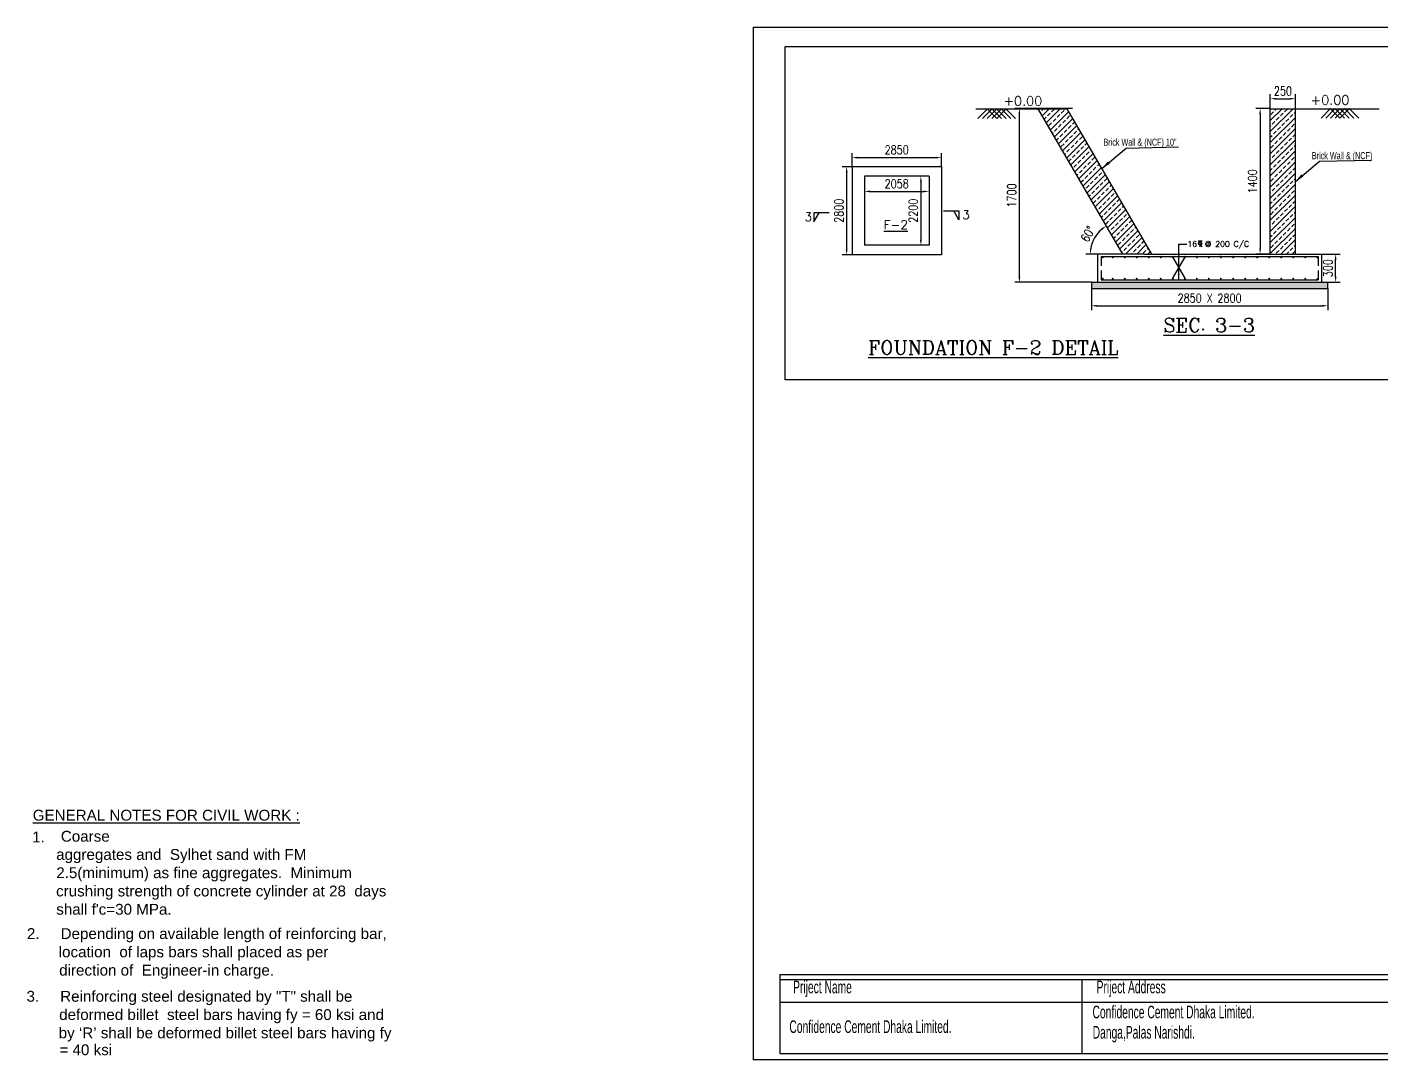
# Model space of a CAD drawing. Extents: x 669960 to 811714, y 144588 to 177507.
# Drawn here: x 669960 to 713110, y 144588 to 177507 of the extents above; entities that cross this region are included whole.
import ezdxf

# ---------------------------------------------------------------- set-up
doc = ezdxf.new("R2010")
doc.units = 0
doc.header["$LTSCALE"] = 500
doc.header["$MEASUREMENT"] = 0
doc.header["$PDMODE"] = 2
doc.layers.get('0').update_dxf_attribs({"linetype": 'CONTINUOUS'})
doc.layers.get('DEFPOINTS').update_dxf_attribs({"linetype": 'CONTINUOUS'})
for name, color, linetype in [('1', 1, 'CONTINUOUS'), ('D', 3, 'CONTINUOUS'), ('L', 4, 'CONTINUOUS'), ('TXT', 7, 'CONTINUOUS')]:
    doc.layers.add(name, color=color, linetype=linetype)
doc.styles.add('AE', font='arial.ttf', dxfattribs={"height": 6})
doc.styles.add('COMPLEX', font='COMPLEX.shx', dxfattribs={"height": 500})
doc.styles.add('HOLTEC', font='bgothl.ttf', dxfattribs={"width": 0.8})
doc.styles.add('SIMPLEX', font='SIMPLEX.shx', dxfattribs={"height": 300})
doc.styles.add('TH_GBDIM', font='romans.shx', dxfattribs={"width": 0.8, "bigfont": 'gbcbig.shx'})
doc.dimstyles.new('TH_GBDIM', dxfattribs={"dimscale": 70, "dimtxt": 4, "dimasz": 2.5, "dimexe": 2, "dimexo": 0, "dimgap": 1.5, "dimtad": 1, "dimdec": 0, "dimzin": 4, "dimdsep": 46, "dimtxsty": 'TH_GBDIM', "dimcen": 2.5, "dimclrd": 130, "dimclre": 130, "dimclrt": 2, "dimadec": 0, "dimazin": 0, "dimtfac": 0.714286, "dimtdec": 0, "dimtmove": 0, "dimatfit": 3, "dimfxl": 2, "dimtzin": 0, "dimlwd": -1, "dimlwe": -1, "dimarcsym": 0})

# ---------------------------------------------------------------- blocks, each defined once
blk = doc.blocks.new('*D114')
at = {"color": 130, "transparency": 16777216}
for p, q in [((703890, 169173), (703890, 168485)), ((711413, 169173), (711413, 168485)), ((704065, 168625), (711238, 168625))]:
    blk.add_line(p, q, dxfattribs=at)
for points in [[(704065, 168655), (704065, 168596), (703890, 168625)], [(711238, 168655), (711238, 168596), (711413, 168625)]]:
    blk.add_solid(points, dxfattribs=at)
at = {"layer": 'DEFPOINTS', "color": 0, "transparency": 16777216}
for p in [(703890, 169173), (711413, 169173), (711413, 168625)]:
    blk.add_point(p, dxfattribs=at)
at = {"color": 2, "transparency": 16777216, "insert": (707651, 168870), "char_height": 280, "attachment_point": 5, "style": 'TH_GBDIM'}
blk.add_mtext('{\\C1;2850 X 2800}', dxfattribs=at)
blk = doc.blocks.new('*D115')
at = {"color": 130, "transparency": 16777216}
for p, q in [((711213, 170273), (711807, 170273)), ((711667, 169548), (711667, 170098)), ((711213, 169373), (711807, 169373))]:
    blk.add_line(p, q, dxfattribs=at)
for points in [[(711638, 170098), (711696, 170098), (711667, 170273)], [(711638, 169548), (711696, 169548), (711667, 169373)]]:
    blk.add_solid(points, dxfattribs=at)
at = {"layer": 'DEFPOINTS', "color": 0, "transparency": 16777216}
for p in [(711213, 170273), (711667, 170273), (711213, 169373)]:
    blk.add_point(p, dxfattribs=at)
at = {"color": 2, "transparency": 16777216, "insert": (711422, 169823), "char_height": 280, "attachment_point": 5, "rotation": 90, "style": 'TH_GBDIM'}
blk.add_mtext('{\\C1;300}', dxfattribs=at)
blk = doc.blocks.new('*D116')
at = {"color": 130, "transparency": 16777216}
for p, q in [((703285, 174907), (701447, 174907)), ((701587, 169548), (701587, 174732)), ((703890, 169373), (701447, 169373))]:
    blk.add_line(p, q, dxfattribs=at)
for points in [[(701558, 174732), (701617, 174732), (701587, 174907)], [(701558, 169548), (701617, 169548), (701587, 169373)]]:
    blk.add_solid(points, dxfattribs=at)
at = {"layer": 'DEFPOINTS', "color": 0, "transparency": 16777216}
for p in [(701587, 174907), (703285, 174907), (703890, 169373)]:
    blk.add_point(p, dxfattribs=at)
at = {"color": 2, "transparency": 16777216, "insert": (701342, 172140), "char_height": 280, "attachment_point": 5, "rotation": 90, "style": 'TH_GBDIM'}
blk.add_mtext('{\\C1;1700}', dxfattribs=at)
blk = doc.blocks.new('*D117')
at = {"color": 130, "transparency": 16777216}
blk.add_line((704072, 170273), (703705, 170273), dxfattribs=at)
blk.add_arc((704884, 170273), 1039, 129.896, 170.3383, dxfattribs=at)
for points in [[(704201, 171094), (704234, 171046), (704361, 171171)], [(703889, 170445), (703831, 170450), (703845, 170273)]]:
    blk.add_solid(points, dxfattribs=at)
at = {"layer": 'DEFPOINTS', "color": 0, "transparency": 16777216}
for p in [(702184, 174907), (704086, 170939), (704072, 170273), (704884, 170273), (705565, 170273)]:
    blk.add_point(p, dxfattribs=at)
at = {"color": 2, "transparency": 16777216, "insert": (703771, 170913), "char_height": 280, "attachment_point": 5, "rotation": 60.1171, "style": 'TH_GBDIM'}
blk.add_mtext('{\\C1;60°}', dxfattribs=at)
blk = doc.blocks.new('TOR3')
at = {"layer": 'D', "color": 7}
for p, q in [((98, -17), (-102, -17)), ((-4, -317), (-4, -17)), ((97, -317), (-4, -226))]:
    blk.add_line(p, q, dxfattribs=at)
blk.add_circle((-4, -141), 85, dxfattribs=at)
blk = doc.blocks.new('*D118')
at = {"color": 130, "transparency": 16777216}
for p, q in [((709585, 174907), (709120, 174907)), ((709260, 174732), (709260, 170448)), ((709585, 170273), (709120, 170273))]:
    blk.add_line(p, q, dxfattribs=at)
for points in [[(709231, 174732), (709289, 174732), (709260, 174907)], [(709231, 170448), (709289, 170448), (709260, 170273)]]:
    blk.add_solid(points, dxfattribs=at)
at = {"layer": 'DEFPOINTS', "color": 0, "transparency": 16777216}
for p in [(709585, 174907), (709260, 170273), (709585, 170273)]:
    blk.add_point(p, dxfattribs=at)
at = {"color": 2, "transparency": 16777216, "insert": (709015, 172590), "char_height": 280, "attachment_point": 5, "rotation": 90, "style": 'TH_GBDIM'}
blk.add_mtext('{\\C1;1400}', dxfattribs=at)
blk = doc.blocks.new('*D121')
at = {"color": 130, "transparency": 16777216}
for p, q in [((696254, 173052), (696254, 173487)), ((699104, 173052), (699104, 173487)), ((696429, 173347), (698929, 173347))]:
    blk.add_line(p, q, dxfattribs=at)
for points in [[(696429, 173376), (696429, 173318), (696254, 173347)], [(698929, 173376), (698929, 173318), (699104, 173347)]]:
    blk.add_solid(points, dxfattribs=at)
at = {"layer": 'DEFPOINTS', "color": 0, "transparency": 16777216}
for p in [(696254, 173052), (699104, 173347), (699104, 173052)]:
    blk.add_point(p, dxfattribs=at)
at = {"color": 2, "transparency": 16777216, "insert": (697679, 173592), "char_height": 280, "attachment_point": 5, "style": 'TH_GBDIM'}
blk.add_mtext('{\\C1;2850}', dxfattribs=at)
blk = doc.blocks.new('*D122')
at = {"color": 130, "transparency": 16777216}
for p, q in [((696254, 173052), (695942, 173052)), ((696082, 172877), (696082, 170427)), ((696254, 170252), (695942, 170252))]:
    blk.add_line(p, q, dxfattribs=at)
for points in [[(696053, 172877), (696112, 172877), (696082, 173052)], [(696053, 170427), (696112, 170427), (696082, 170252)]]:
    blk.add_solid(points, dxfattribs=at)
at = {"layer": 'DEFPOINTS', "color": 0, "transparency": 16777216}
for p in [(696254, 173052), (696082, 170252), (696254, 170252)]:
    blk.add_point(p, dxfattribs=at)
at = {"color": 2, "transparency": 16777216, "insert": (695837, 171652), "char_height": 280, "attachment_point": 5, "rotation": 90, "style": 'TH_GBDIM'}
blk.add_mtext('{\\C1;2800}', dxfattribs=at)
blk = doc.blocks.new('*D119')
at = {"color": 130, "transparency": 16777216}
for p, q in [((696650, 172752), (696650, 172129)), ((698708, 172752), (698708, 172129)), ((696825, 172269), (698533, 172269))]:
    blk.add_line(p, q, dxfattribs=at)
for points in [[(696825, 172298), (696825, 172240), (696650, 172269)], [(698533, 172298), (698533, 172240), (698708, 172269)]]:
    blk.add_solid(points, dxfattribs=at)
at = {"layer": 'DEFPOINTS', "color": 0, "transparency": 16777216}
for p in [(696650, 172752), (698708, 172752), (698708, 172269)]:
    blk.add_point(p, dxfattribs=at)
at = {"color": 2, "transparency": 16777216, "insert": (697679, 172514), "char_height": 280, "attachment_point": 5, "style": 'TH_GBDIM'}
blk.add_mtext('{\\C1;2058}', dxfattribs=at)
blk = doc.blocks.new('*D120')
at = {"color": 130, "transparency": 16777216}
for p, q in [((698708, 172752), (698308, 172752)), ((698448, 172577), (698448, 170727)), ((698708, 170552), (698308, 170552))]:
    blk.add_line(p, q, dxfattribs=at)
for points in [[(698419, 172577), (698478, 172577), (698448, 172752)], [(698419, 170727), (698478, 170727), (698448, 170552)]]:
    blk.add_solid(points, dxfattribs=at)
at = {"layer": 'DEFPOINTS', "color": 0, "transparency": 16777216}
for p in [(698708, 172752), (698448, 170552), (698708, 170552)]:
    blk.add_point(p, dxfattribs=at)
at = {"color": 2, "transparency": 16777216, "insert": (698203, 171652), "char_height": 280, "attachment_point": 5, "rotation": 90, "style": 'TH_GBDIM'}
blk.add_mtext('{\\C1;2200}', dxfattribs=at)
blk = doc.blocks.new('*D124')
at = {"color": 130, "transparency": 16777216}
for p, q in [((709585, 174907), (709585, 175364)), ((709760, 175224), (710210, 175224)), ((710385, 174907), (710385, 175364))]:
    blk.add_line(p, q, dxfattribs=at)
for points in [[(709760, 175253), (709760, 175195), (709585, 175224)], [(710210, 175253), (710210, 175195), (710385, 175224)]]:
    blk.add_solid(points, dxfattribs=at)
at = {"layer": 'DEFPOINTS', "color": 0, "transparency": 16777216}
for p in [(710385, 175224), (709585, 174907), (710385, 174907)]:
    blk.add_point(p, dxfattribs=at)
at = {"color": 2, "transparency": 16777216, "insert": (709985, 175469), "char_height": 280, "attachment_point": 5, "style": 'TH_GBDIM'}
blk.add_mtext('{\\C1;250}', dxfattribs=at)

msp = doc.modelspace()

# ---------------------------------------------------------------- hatches: boundary and pattern name
h = msp.add_hatch()
h.set_pattern_fill('ANSI33', color=256, scale=1000)
h.set_pattern_definition([(45, (80493.08, -41965.02), (-176.776695, 176.776695), []), (45, (80669.86, -41965.02), (-176.776695, 176.776695), [125, -62.5])])
h.paths.add_polyline_path([(703109.75, 174906.51), (702183.79, 174906.51), (704884.15, 170273.2), (705564.67, 170273.2), (705810.11, 170273.2)])
h.paths.add_polyline_path([(710385.41, 174906.51), (709585.41, 174906.51), (709585.41, 170273.2), (710385.41, 170273.2)])
at = {"layer": 'D'}
h = msp.add_hatch(dxfattribs=at)
h.set_pattern_fill('AR-CONC', color=256, scale=25, style=0)
h.set_pattern_definition([(50, (80493.08, -41965.02), (179.315046, -15.688034), [18.75, -206.25]), (355, (80493.08, -41965.02), (-34.687833, 188.048033), [15, -165]), (100.451444, (80508.03, -41966.32), (144.62721, 172.36), [15.93505, -175.28553]), (46.1842, (80493.08, -41915.02), (266.81033, -41.37982), [28.125, -309.375]), (96.635635, (80515.32, -41918.46), (233.66549, 243.52965), [23.90259, -262.92844]), (351.184164, (80493.08, -41915.02), (233.66549, 243.52965), [22.5, -247.5]), (21, (80518.08, -41927.52), (149.226763, -100.654723), [18.75, -206.25]), (326, (80518.08, -41927.52), (60.828833, 181.28751), [15, -165]), (71.451445, (80530.52, -41935.9), (210.055594, 80.63279), [15.935047, -175.28553]), (37.5, (80493.084, -41965.015), (3.039964, 83.2234635), [0, -163, 0, -167.5, 0, -165.625]), (7.5, (80493.084, -41965.015), (65.767384, 98.602928), [0, -95.5, 0, -159.25, 0, -63.125]), (327.5, (80437.334, -41965.015), (133.455609, -5.638718), [0, -62.5, 0, -195, 0, -258.75]), (317.5, (80412.33, -41965.02), (145.796542, 25.026246), [0, -81.25, 0, -129.5, 0, -183.75])])
h.paths.add_polyline_path([(711412.57, 169373.2), (703889.62, 169373.2), (703889.62, 169173.2), (711412.57, 169173.2)])

# ---------------------------------------------------------------- linework, layer by layer
for p, q in [((700198.56, 174906.51), (703109.75, 174906.51)), ((700263.47, 174591.09), (700568.83, 174896.46)), ((700413.47, 174591.09), (700718.83, 174896.46)), ((700863.47, 174591.09), (700558.11, 174896.46)), ((700563.47, 174591.09), (700868.83, 174896.46)), ((701013.47, 174591.09), (700708.11, 174896.46)), ((700713.47, 174591.09), (701018.83, 174896.46)), ((701163.47, 174591.09), (700858.11, 174896.46)), ((700863.47, 174591.09), (701168.83, 174896.46)), ((701313.47, 174591.09), (701008.11, 174896.46)), ((701463.47, 174591.09), (701158.11, 174896.46)), ((704884.15, 170273.2), (702183.79, 174906.51)), ((705810.11, 170273.2), (703109.75, 174906.51)), ((709585.41, 170273.2), (709585.41, 174906.51)), ((709585.41, 174906.51), (713049.31, 174906.51)), ((710385.41, 170273.2), (710385.41, 174906.51)), ((711201.2, 174608.1), (711506.56, 174913.46)), ((711351.2, 174608.1), (711656.56, 174913.46)), ((711801.2, 174608.1), (711495.84, 174913.46)), ((711501.2, 174608.1), (711806.56, 174913.46)), ((711951.2, 174608.1), (711645.84, 174913.46)), ((711651.2, 174608.1), (711956.56, 174913.46)), ((712101.2, 174608.1), (711795.84, 174913.46)), ((711801.2, 174608.1), (712106.56, 174913.46)), ((712251.2, 174608.1), (711945.84, 174913.46)), ((712401.2, 174608.1), (712095.84, 174913.46)), ((696253.7, 173052.31), (696253.7, 170252.31)), ((699103.7, 173052.31), (696253.7, 173052.31)), ((699103.7, 173052.31), (699103.7, 170252.31)), ((696649.7, 172752.31), (696649.7, 170552.31)), ((698707.7, 172752.31), (696649.7, 172752.31)), ((698707.7, 172752.31), (698707.7, 170552.31)), ((698707.7, 170552.31), (696649.7, 170552.31)), ((699103.7, 170252.31), (696253.7, 170252.31)), ((705564.67, 170273.2), (704072.15, 170273.2)), ((704072.15, 170273.2), (704072.15, 169373.2)), ((705564.67, 170273.2), (711212.57, 170273.2)), ((711212.57, 170273.2), (711212.57, 169373.2)), ((703889.62, 169373.2), (711412.57, 169373.2)), ((703889.62, 169373.2), (703889.62, 169173.2)), ((703889.62, 169173.2), (711412.57, 169173.2)), ((711412.57, 169373.2), (711412.57, 169173.2)), ((693952.6, 147310.76), (748762.46, 147310.76)), ((693952.6, 147310.76), (693952.6, 144795.49)), ((693952.6, 147151.97), (748762.46, 147151.97)), ((703580.65, 147151.97), (703580.65, 144795.49)), ((693952.6, 146424.75), (748762.46, 146424.75)), ((693952.6, 144795.49), (748762.46, 144795.49))]:
    msp.add_line(p, q)
at = {"color": 1}
msp.add_lwpolyline([(693111.77, 177507.35), (748762.46, 177507.35), (748762.46, 144588.05), (693111.77, 144588.05)], close=True, dxfattribs=at)
msp.add_lwpolyline([(694118.9, 176886.11), (713951.35, 176886.11), (713951.35, 166269.22), (694118.9, 166269.22)], close=True)
at = {"layer": '1'}
for p, q in [((695525.83, 171587), (695035.17, 171587)), ((695035.17, 171304.32), (695201.42, 171587)), ((695035.17, 171587), (695035.17, 171304.32)), ((699169.07, 171650.24), (699659.73, 171650.24)), ((699659.73, 171367.56), (699493.48, 171650.24)), ((699659.73, 171650.24), (699659.73, 171367.56)), ((704189.62, 170198.2), (711112.57, 170198.2)), ((704189.62, 170198.2), (704189.62, 169898.2)), ((711112.57, 170198.2), (711112.57, 169898.2)), ((704189.62, 169748.2), (704189.62, 169448.2)), ((711112.57, 169748.2), (711112.57, 169448.2)), ((704189.62, 169448.2), (711112.57, 169448.2))]:
    msp.add_line(p, q, dxfattribs=at)
at = {"layer": '1', "const_width": 30}
for points in [[(704231.52, 170168.2, -1), (704261.52, 170168.2, -1)], [(704547.39, 170168.2, -1), (704577.39, 170168.2, -1)], [(704929.91, 170168.2, -1), (704959.91, 170168.2, -1)], [(704930.06, 170168.2, -1), (704960.06, 170168.2, -1)], [(705312.57, 170168.2, -1), (705342.57, 170168.2, -1)], [(705695.24, 170168.2, -1), (705725.24, 170168.2, -1)], [(706077.91, 170168.2, -1), (706107.91, 170168.2, -1)], [(706460.57, 170168.2, -1), (706490.57, 170168.2, -1)], [(706843.24, 170168.2, -1), (706873.24, 170168.2, -1)], [(707225.91, 170168.2, -1), (707255.91, 170168.2, -1)], [(707608.57, 170168.2, -1), (707638.57, 170168.2, -1)], [(708021.24, 170168.2, 1), (707991.24, 170168.2, 1)], [(708388.91, 170168.2, -1), (708418.91, 170168.2, -1)], [(708771.57, 170168.2, -1), (708801.57, 170168.2, -1)], [(709154.24, 170168.2, -1), (709184.24, 170168.2, -1)], [(709536.91, 170168.2, -1), (709566.91, 170168.2, -1)], [(709536.91, 170168.2, -1), (709566.91, 170168.2, -1)], [(709919.57, 170168.2, -1), (709949.57, 170168.2, -1)], [(709919.57, 170168.2, -1), (709949.57, 170168.2, -1)], [(710302.24, 170168.2, -1), (710332.24, 170168.2, -1)], [(710302.24, 170168.2, -1), (710332.24, 170168.2, -1)], [(710684.91, 170168.2, -1), (710714.91, 170168.2, -1)], [(711097.57, 170168.2, 1), (711067.57, 170168.2, 1)], [(704231.52, 169487.7, -1), (704261.52, 169487.7, -1)], [(704547.39, 169487.7, -1), (704577.39, 169487.7, -1)], [(704929.91, 169487.7, -1), (704959.91, 169487.7, -1)], [(704930.06, 169487.7, -1), (704960.06, 169487.7, -1)], [(705312.57, 169487.7, -1), (705342.57, 169487.7, -1)], [(705695.24, 169487.7, -1), (705725.24, 169487.7, -1)], [(706077.91, 169487.7, -1), (706107.91, 169487.7, -1)], [(706460.57, 169487.7, -1), (706490.57, 169487.7, -1)], [(706843.24, 169487.7, -1), (706873.24, 169487.7, -1)], [(707225.91, 169487.7, -1), (707255.91, 169487.7, -1)], [(707608.57, 169487.7, -1), (707638.57, 169487.7, -1)], [(708021.24, 169487.7, 1), (707991.24, 169487.7, 1)], [(708388.91, 169487.7, -1), (708418.91, 169487.7, -1)], [(708771.57, 169487.7, -1), (708801.57, 169487.7, -1)], [(709154.24, 169487.7, -1), (709184.24, 169487.7, -1)], [(709536.91, 169487.7, -1), (709566.91, 169487.7, -1)], [(709536.91, 169487.7, -1), (709566.91, 169487.7, -1)], [(709919.57, 169487.7, -1), (709949.57, 169487.7, -1)], [(709919.57, 169487.7, -1), (709949.57, 169487.7, -1)], [(710302.24, 169487.7, -1), (710332.24, 169487.7, -1)], [(710302.24, 169487.7, -1), (710332.24, 169487.7, -1)], [(710684.91, 169487.7, -1), (710714.91, 169487.7, -1)], [(711097.57, 169478.2, -1), (711067.57, 169478.2, -1)]]:
    msp.add_lwpolyline(points, format="xyb", close=True, dxfattribs=at)
at = {"layer": 'D'}
for p, q in [((704219.19, 173002.91), (704987.97, 173651.39)), ((704987.97, 173651.39), (706660.2, 173685.49)), ((710385.41, 172589.86), (711154.18, 173238.34)), ((711154.18, 173238.34), (712811.27, 173268.52)), ((706668.45, 170588.88), (706919.28, 170588.88)), ((706668.45, 169473.11), (706668.45, 170588.88)), ((706475.57, 170168.2), (706873.24, 169487.7)), ((706475.57, 169502.7), (706858.24, 170168.2))]:
    msp.add_line(p, q, dxfattribs=at)
at = {"layer": 'D', "color": 2, "linetype": 'Continuous'}
for p, q in [((706057.74, 170212.48), (706057.74, 170212.48)), ((706077.28, 170173.42), (706077.28, 170173.42)), ((706096.81, 170212.48), (706096.81, 170212.48)), ((706116.34, 170173.42), (706116.34, 170173.42)), ((706135.87, 170212.48), (706135.87, 170212.48)), ((706155.4, 170173.42), (706155.4, 170173.42)), ((706448.37, 170212.48), (706448.37, 170212.48)), ((706467.9, 170173.42), (706467.9, 170173.42)), ((706487.43, 170212.48), (706487.43, 170212.48)), ((706506.96, 170173.42), (706506.96, 170173.42)), ((706526.49, 170212.48), (706526.49, 170212.48)), ((706838.99, 170212.48), (706838.99, 170212.48)), ((706858.53, 170173.42), (706858.53, 170173.42)), ((706878.06, 170212.48), (706878.06, 170212.48)), ((706897.59, 170173.42), (706897.59, 170173.42)), ((707210.09, 170173.42), (707210.09, 170173.42)), ((707229.62, 170212.48), (707229.62, 170212.48)), ((707249.15, 170173.42), (707249.15, 170173.42)), ((707268.68, 170212.48), (707268.68, 170212.48)), ((707971.81, 170212.48), (707971.81, 170212.48)), ((708001.27, 170212.48), (708001.27, 170212.48)), ((708010.87, 170212.48), (708010.87, 170212.48)), ((708040.33, 170212.48), (708040.33, 170212.48)), ((708391.89, 170212.48), (708391.89, 170212.48)), ((708430.95, 170212.48), (708430.95, 170212.48)), ((708782.52, 170212.48), (708782.52, 170212.48)), ((708821.58, 170212.48), (708821.58, 170212.48)), ((709547.85, 170212.48), (709547.85, 170212.48)), ((709586.91, 170212.48), (709586.91, 170212.48)), ((709930.52, 170212.48), (709930.52, 170212.48)), ((709969.58, 170212.48), (709969.58, 170212.48)), ((704527.23, 169453.85), (704527.23, 169453.85)), ((704546.76, 169492.92), (704546.76, 169492.92)), ((704566.29, 169453.85), (704566.29, 169453.85)), ((704976.45, 169492.92), (704976.45, 169492.92)), ((704983.53, 169492.92), (704983.53, 169492.92)), ((704995.98, 169453.85), (704995.98, 169453.85)), ((705256.96, 169492.92), (705256.96, 169492.92)), ((705296.03, 169492.92), (705296.03, 169492.92)), ((705335.09, 169492.92), (705335.09, 169492.92)), ((711067.67, 169470.29), (711067.67, 169470.29)), ((711087.2, 169509.35), (711087.2, 169509.35)), ((711106.73, 169470.29), (711106.73, 169470.29))]:
    msp.add_line(p, q, dxfattribs=at)
at = {"layer": 'D'}
for points in [[(704474.21, 173154.24), (704411.34, 173228.77), (704219.19, 173002.91)], [(710640.42, 172741.19), (710577.55, 172815.72), (710385.41, 172589.86)], [(706693.45, 170223.11), (706643.45, 170223.11), (706668.45, 170073.11)], [(706693.45, 169623.11), (706643.45, 169623.11), (706668.45, 169473.11)]]:
    msp.add_solid(points, dxfattribs=at)

# ---------------------------------------------------------------- block references
at = {"layer": 'D', "xscale": 0.6, "yscale": 0.6, "zscale": 0.6}
msp.add_blockref('TOR3', (707350.44, 170697.09), dxfattribs=at)

# ---------------------------------------------------------------- texts
at = {"style": 'COMPLEX'}
msp.add_text('%%UFOUNDATION F-2 DETAIL', height=448, dxfattribs=at).set_placement((696766.44, 167068.71))
at = {"layer": '1', "style": 'HOLTEC', "width": 0.607352}
for s, height, p in [('Brick Wall & (NCF) 10"', 226.3009, (704266.87, 173726.36)), ('Brick Wall & (NCF)', 226.3009, (710909.09, 173296.4)), ('Priject Name', 402.9574, (694375.53, 146710.84)), ('Priject Address', 402.9574, (704049.63, 146710.84)), ('Confidence Cement Dhaka Limited.', 402.9574, (703918.53, 145913.12)), ('Confidence Cement Dhaka Limited.', 402.9574, (694257.66, 145446.84)), ('Danga,Palas Narishdi.', 402.9574, (703923.04, 145267.51))]:
    msp.add_text(s, height=height, dxfattribs=at).set_placement(p)
at = {"layer": 'D', "style": 'SIMPLEX'}
for s, height, p in [('+0.00', 300, (701080.71, 175002.84)), ('+0.00', 300, (710871.65, 175032.98)), ('16  @ 200 C/C', 180, (706941.48, 170505.99))]:
    msp.add_text(s, height=height, dxfattribs=at).set_placement(p)
at = {"layer": 'L', "color": 4, "style": 'COMPLEX'}
for s, height, p in [('3', 280, (694740.29, 171320.87)), ('%%UF-2', 282.24, (697261.67, 171063.24)), ('3', 280, (699767.94, 171384.11)), ('%%USEC. 3-3', 448, (706176.08, 167779.98))]:
    msp.add_text(s, height=height, dxfattribs=at).set_placement(p)
at = {"layer": 'TXT', "style": 'AE'}
for s, height, p in [('%%UGENERAL NOTES FOR CIVIL WORK :', 345.8593, (670141.48, 152215.29)), (' Coarse', 345.859, (670902.92, 151543.81)), (' 1.', 345.859, (669985.21, 151518.83)), ('aggregates and  Sylhet sand with FM', 345.8593, (670886.88, 150963.72)), ('2.5(minimum) as fine aggregates.  Minimum', 345.8593, (670890.18, 150381.39)), ('crushing strength of concrete cylinder at 28  days', 345.8593, (670885.46, 149799.06)), ("shall f'c=30 MPa.", 345.8593, (670889.47, 149216.73)), ('2.     Depending on available length of reinforcing bar,', 345.8593, (669955.76, 148441.4)), ('location  of laps bars shall placed as per', 345.8593, (670968.56, 147859.07)), ('direction of  Engineer-in charge.', 345.8593, (670982.96, 147276.74)), ('3.     Reinforcing steel designated by "T" shall be', 345.8593, (669941.84, 146442.95)), ('deformed billet  steel bars having fy = 60 ksi and', 345.8593, (670982.96, 145860.62)), ('by ‘R’ shall be deformed billet steel bars having fy', 345.8593, (670967.86, 145278.29)), ('= 40 ksi', 345.859, (670992.78, 144738.83))]:
    msp.add_text(s, height=height, dxfattribs=at).set_placement(p)

# ---------------------------------------------------------------- dimensions: what is measured, and where the dimension line sits
for base, p1, p2, text, picture, middle in [((710385.41, 175223.98), (709585.41, 174906.51), (710385.41, 174906.51), '{\\C1;250}', '*D124', (709985.41, 175468.98)), ((699103.7, 173347.28), (696253.7, 173052.31), (699103.7, 173052.31), '{\\C1;<>}', '*D121', (697678.7, 173592.28)), ((698707.7, 172268.88), (696649.7, 172752.31), (698707.7, 172752.31), '{\\C1;<>}', '*D119', (697678.7, 172513.88)), ((711412.57, 168625.47), (703889.62, 169173.2), (711412.57, 169173.2), '{\\C1;2850 X 2800}', '*D114', (707651.1, 168870.47))]:
    dim = msp.add_linear_dim(base=base, p1=p1, p2=p2, text=text, dimstyle='TH_GBDIM')
    dim.commit()
    dim.dimension.update_dxf_attribs({"geometry": picture, "text_midpoint": middle})
for base, p1, p2, text, picture, middle in [((701587.38, 174906.51), (703889.62, 169373.2), (703284.59, 174906.51), '{\\C1;1700}', '*D116', (701342.38, 172139.86)), ((709260.29, 170273.2), (709585.41, 174906.51), (709585.41, 170273.2), '{\\C1;1400}', '*D118', (709015.29, 172589.86)), ((696082.38, 170252.31), (696253.7, 173052.31), (696253.7, 170252.31), '{\\C1;<>}', '*D122', (695837.38, 171652.31)), ((698448.49, 170552.31), (698707.7, 172752.31), (698707.7, 170552.31), '{\\C1;<>}', '*D120', (698203.49, 171652.31)), ((711667.2, 170273.2), (711212.57, 169373.2), (711212.57, 170273.2), '{\\C1;300}', '*D115', (711422.2, 169823.2))]:
    dim = msp.add_linear_dim(base=base, p1=p1, p2=p2, angle=90, text=text, dimstyle='TH_GBDIM')
    dim.commit()
    dim.dimension.update_dxf_attribs({"geometry": picture, "text_midpoint": middle})
dim = msp.add_angular_dim_2l(base=(704086.4, 170938.9), line1=((704884.15, 170273.2), (702183.79, 174906.51)), line2=((705564.67, 170273.2), (704072.15, 170273.2)), text='{\\C1;<>}', dimstyle='TH_GBDIM')
dim.commit()
dim.dimension.update_dxf_attribs({"geometry": '*D117', "text_midpoint": (703770.85, 170912.94)})

doc.saveas('drawing.dxf')
